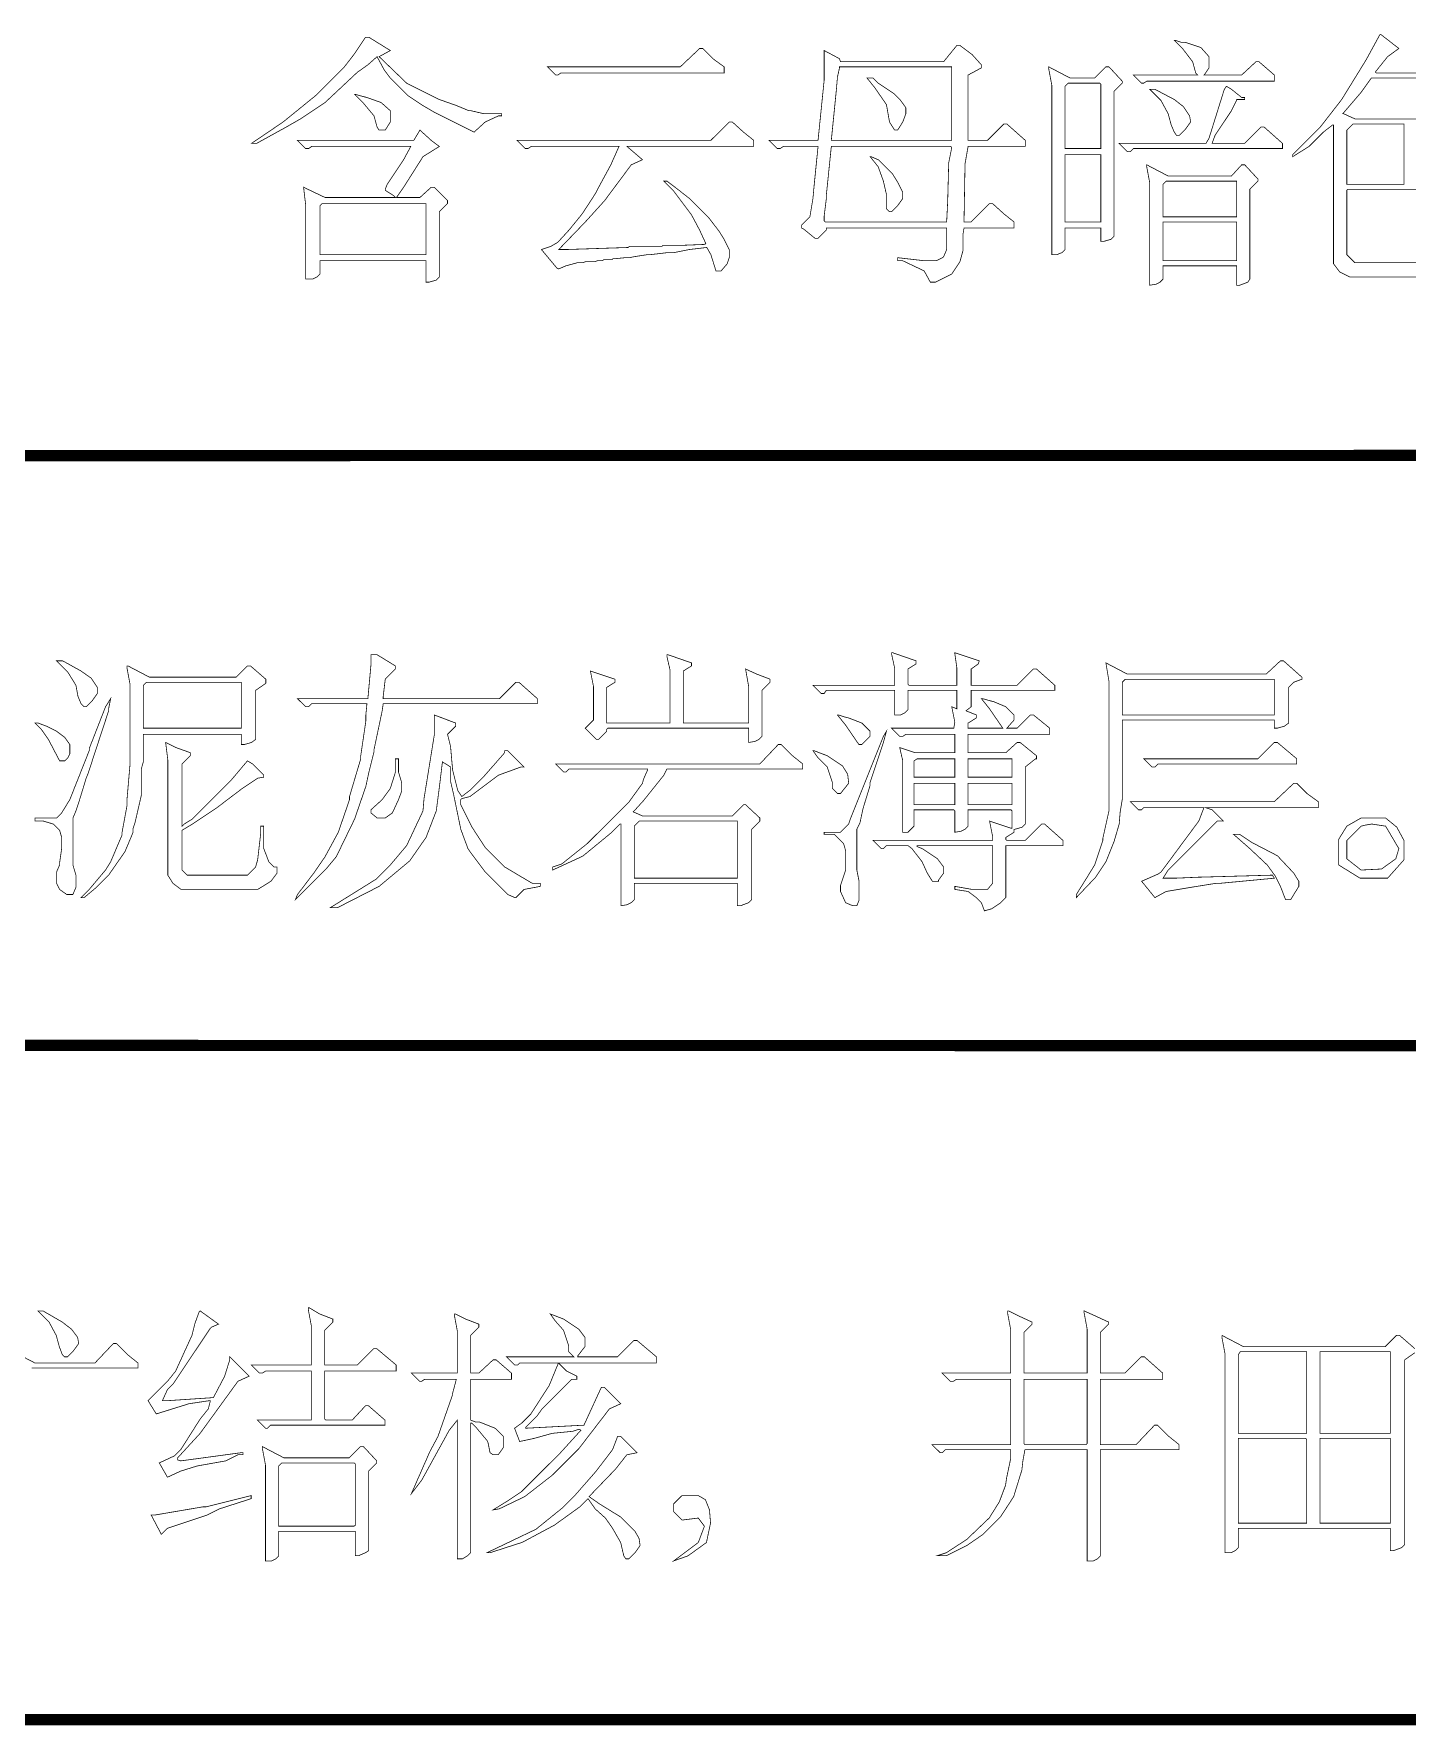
# Model space of a CAD drawing. Extents: x 94 to 452, y -72 to 1042.
# Drawn here: x 300.88 to 319.34, y 228.51 to 251.26 of the extents above; entities that cross this region are included whole.
import ezdxf

# ---------------------------------------------------------------- set-up
doc = ezdxf.new("R2010")
doc.units = 0
doc.header["$MEASUREMENT"] = 0
doc.layers.add('TREE_LAYER', color=7, linetype='Continuous')

msp = doc.modelspace()

# ---------------------------------------------------------------- linework, layer by layer
at = {"layer": 'TREE_LAYER'}
for points, const_width, elevation in [([(305.381969, 251.215376), (305.340793, 251.215376), (305.327067, 251.201651), (305.189813, 250.995768), (305.052558, 250.817337), (304.668244, 250.433023), (304.229028, 250.076161), (303.803538, 249.787925), (303.872165, 249.787925), (304.270205, 250.007533), (304.462362, 250.117337), (304.791773, 250.336945), (305.230989, 250.74871), (305.272165, 250.776161), (305.368244, 250.844788), (305.491773, 250.954592), (305.587852, 250.776161), (305.670205, 250.666357), (305.903538, 250.433023), (306.10942, 250.295768), (306.274126, 250.19969), (306.795695, 249.938906), (306.946675, 250.076161), (307.125107, 250.158513), (307.166283, 250.158513), (307.166283, 250.185964), (306.93295, 250.185964), (306.754518, 250.227141), (306.727067, 250.227141), (306.562362, 250.295768), (306.329028, 250.378121), (305.889813, 250.597729), (305.519224, 250.954592), (305.670205, 251.036945), (305.381969, 251.215376), (305.381969, 251.215376)], 0.01, 59), ([(316.225107, 251.1742), (316.211381, 251.1742), (316.321185, 251.064396), (316.45844, 250.885964), (316.499616, 250.734984), (316.527067, 250.707533), (316.527067, 250.707533), (315.662362, 250.707533), (315.772165, 250.597729), (315.799616, 250.597729), (315.840793, 250.62518), (317.556479, 250.62518), (317.556479, 250.707533), (317.350597, 250.885964), (317.30942, 250.885964), (317.117264, 250.707533), (316.623146, 250.707533), (316.60942, 250.707533), (316.623146, 250.721259), (316.678048, 250.803611), (316.678048, 250.954592), (316.568244, 251.078121), (316.362362, 251.146749), (316.30746, 251.146749), (316.225107, 251.1742), (316.225107, 251.1742)], 0.01, 59), ([(318.98393, 251.256553), (318.970205, 251.242827), (318.956479, 251.215376), (318.791773, 250.913415), (318.462362, 250.378121), (318.174126, 250.007533), (317.803538, 249.636945), (317.803538, 249.609494), (318.023146, 249.746749), (318.215303, 249.938906), (318.338832, 250.034984), (318.352558, 250.034984), (318.352558, 250.034984), (318.352558, 248.182043), (318.352558, 248.168317), (318.434911, 248.058513), (318.572165, 247.989886), (320.80942, 247.989886)], 0.01, 59), ([(319.821185, 250.734984), (318.929028, 250.734984), (318.915303, 250.74871), (319.080009, 250.954592), (319.230989, 251.064396), (318.98393, 251.256553), (318.98393, 251.256553)], 0.01, 59), ([(309.870205, 251.064396), (309.829028, 251.064396), (309.568244, 250.817337), (307.78393, 250.817337), (307.893734, 250.707533), (307.921185, 250.707533), (307.962362, 250.734984), (310.15844, 250.734984), (310.15844, 250.817337), (310.00746, 250.927141), (309.870205, 251.064396), (309.870205, 251.064396)], 0.01, 59), ([(313.329028, 251.105572), (313.287852, 251.105572), (313.10942, 250.885964), (311.723146, 250.885964), (311.70942, 250.927141), (311.503538, 251.036945), (311.503538, 250.638906), (311.421185, 249.829102), (311.421185, 249.829102), (310.762362, 249.829102), (310.872165, 249.719298), (310.913342, 249.719298), (310.954518, 249.746749), (311.40746, 249.746749), (311.421185, 249.746749), (311.366283, 249.197729), (311.352558, 249.046749), (311.311381, 248.79969), (311.201577, 248.689886), (311.201577, 248.64871), (311.229028, 248.634984), (311.380009, 248.511455), (311.421185, 248.511455), (311.530989, 248.621259), (311.530989, 248.634984), (311.530989, 248.64871), (313.150597, 248.64871), (313.150597, 248.621259), (313.150597, 248.484004), (313.150597, 248.360474), (313.10942, 248.264396), (313.095695, 248.25067), (313.013342, 248.209494), (312.848636, 248.209494), (312.491773, 248.25067), (312.491773, 248.209494), (312.560401, 248.209494), (312.848636, 248.072239), (312.930989, 247.921259), (312.999616, 247.921259), (313.219224, 248.031062), (313.329028, 248.195768), (313.370205, 248.346749), (313.370205, 248.566357), (313.38393, 248.64871), (314.056479, 248.64871), (314.056479, 248.731062), (313.919224, 248.840866), (313.768244, 248.978121), (313.727067, 248.978121), (313.480009, 248.731062), (313.38393, 248.731062), (313.38393, 248.731062), (313.397656, 249.513415), (313.438832, 249.746749), (313.438832, 249.746749), (314.20746, 249.746749), (314.20746, 249.829102), (313.960401, 250.04871), (313.919224, 250.04871), (313.699616, 249.829102), (313.438832, 249.829102), (313.438832, 249.829102), (313.438832, 250.707533), (313.617264, 250.803611), (313.617264, 250.844788), (313.493734, 250.982043), (313.329028, 251.105572), (313.329028, 251.105572)], 0.01, 59), ([(311.70942, 250.803611), (311.70942, 250.817337), (313.219224, 250.817337), (313.219224, 250.803611), (313.219224, 249.829102), (313.219224, 249.829102), (311.613342, 249.829102), (311.599616, 249.829102), (311.668244, 250.515376), (311.681969, 250.680082), (311.70942, 250.803611), (311.70942, 250.803611)], 0.01, 59), ([(314.523146, 250.817337), (314.523146, 250.817337), (314.523146, 250.789886), (314.564322, 250.570278), (314.564322, 248.291847), (314.63295, 248.291847), (314.701577, 248.319298), (314.742754, 248.360474), (314.742754, 248.64871), (314.742754, 248.64871), (315.20942, 248.64871), (315.223146, 248.64871), (315.223146, 248.470278), (315.264322, 248.470278), (315.360401, 248.497729), (315.401577, 248.538906), (315.401577, 250.487925), (315.511381, 250.597729), (315.511381, 250.62518), (315.33295, 250.817337), (315.291773, 250.817337), (315.140793, 250.666357), (314.811381, 250.666357), (314.523146, 250.817337), (314.523146, 250.817337)], 0.01, 59), ([(312.162362, 250.666357), (312.080009, 250.666357), (312.189813, 250.529102), (312.340793, 250.309494), (312.381969, 250.076161), (312.450597, 249.966357), (312.491773, 249.966357), (312.560401, 250.076161), (312.601577, 250.185964), (312.601577, 250.268317), (312.53295, 250.364396), (312.436871, 250.460474), (312.230989, 250.597729), (312.162362, 250.666357), (312.162362, 250.666357)], 0.01, 59), ([(314.770205, 250.584004), (314.78393, 250.597729), (315.20942, 250.597729), (315.223146, 250.584004), (315.223146, 249.719298), (315.20942, 249.719298), (314.742754, 249.719298), (314.742754, 249.719298), (314.742754, 250.556553), (314.770205, 250.584004), (314.770205, 250.584004)], 0.01, 59), ([(316.911381, 250.556553), (316.88393, 250.515376), (316.678048, 249.856553), (316.636871, 249.787925), (315.470205, 249.787925), (315.580009, 249.678121), (315.621185, 249.678121), (315.662362, 249.719298), (317.666283, 249.719298), (317.666283, 249.787925), (317.419224, 250.007533), (317.378048, 250.007533), (317.15844, 249.787925), (316.719224, 249.787925), (316.719224, 249.787925), (316.760401, 249.897729), (316.980009, 250.227141), (317.048636, 250.364396), (317.048636, 250.378121), (317.15844, 250.378121), (317.15844, 250.405572), (317.117264, 250.405572), (316.980009, 250.515376), (316.911381, 250.556553), (316.911381, 250.556553)], 0.01, 59), ([(315.950597, 250.515376), (315.881969, 250.515376), (316.03295, 250.364396), (316.129028, 250.185964), (316.170205, 250.034984), (316.211381, 249.938906), (316.238832, 249.897729), (316.280009, 249.897729), (316.362362, 249.980082), (316.430989, 250.076161), (316.417264, 250.158513), (316.334911, 250.282043), (316.211381, 250.378121), (315.950597, 250.515376), (315.950597, 250.515376)], 0.01, 59), ([(320.178048, 250.117337), (318.640793, 250.117337), (318.489813, 250.185964), (318.476087, 250.185964), (318.723146, 250.4742), (318.860401, 250.666357), (319.80746, 250.666357)], 0.01, 59), ([(305.203538, 250.446749), (305.189813, 250.446749), (305.313342, 250.323219), (305.450597, 250.158513), (305.491773, 250.007533), (305.519224, 249.966357), (305.601577, 249.966357), (305.670205, 250.076161), (305.670205, 250.227141), (305.546675, 250.336945), (305.354518, 250.405572), (305.299616, 250.419298), (305.203538, 250.446749), (305.203538, 250.446749)], 0.01, 59), ([(310.268244, 250.076161), (310.227067, 250.076161), (309.980009, 249.829102), (307.372165, 249.829102), (307.481969, 249.719298), (307.523146, 249.719298), (307.564322, 249.746749), (308.744715, 249.746749), (308.744715, 249.746749), (308.634911, 249.49969), (308.456479, 249.170278), (308.429028, 249.115376), (308.250597, 248.840866), (308.072165, 248.621259), (307.921185, 248.456553), (307.825107, 248.401651), (307.701577, 248.360474), (307.90746, 248.113415), (307.934911, 248.09969), (308.030989, 248.140866), (308.181969, 248.182043), (308.250597, 248.182043), (308.291773, 248.195768), (308.33295, 248.195768), (308.374126, 248.195768), (308.415303, 248.195768), (308.456479, 248.209494), (308.525107, 248.209494), (308.538832, 248.223219), (308.648636, 248.223219), (308.662362, 248.236945), (308.689813, 248.236945), (308.827067, 248.25067), (308.868244, 248.25067), (308.881969, 248.25067), (308.950597, 248.264396), (309.129028, 248.291847), (309.170205, 248.291847), (309.170205, 248.291847), (309.403538, 248.319298), (309.444715, 248.319298), (309.485891, 248.319298), (309.691773, 248.360474), (309.925107, 248.387925), (309.980009, 248.291847), (310.048636, 248.072239), (310.117264, 248.072239), (310.199616, 248.168317), (310.227067, 248.25067), (310.227067, 248.360474), (310.15844, 248.497729), (310.089813, 248.607533), (309.952558, 248.785964), (309.691773, 249.046749), (309.499616, 249.197729), (309.389813, 249.280082), (309.348636, 249.280082), (309.472165, 249.156553), (309.719224, 248.827141), (309.829028, 248.621259), (309.911381, 248.442827), (309.897656, 248.429102), (309.554518, 248.415376), (309.554518, 248.415376), (309.444715, 248.415376), (309.444715, 248.415376), (309.334911, 248.415376), (309.321185, 248.401651), (309.211381, 248.401651), (309.211381, 248.401651), (309.101577, 248.401651), (309.101577, 248.401651), (308.881969, 248.401651), (308.868244, 248.387925), (308.044715, 248.360474), (308.044715, 248.360474), (307.934911, 248.360474), (307.934911, 248.360474), (308.291773, 248.731062), (308.552558, 249.019298), (308.90942, 249.49969), (309.060401, 249.568317), (308.868244, 249.733023), (308.854518, 249.746749), (308.854518, 249.746749), (310.556479, 249.746749), (310.556479, 249.829102), (310.419224, 249.938906), (310.268244, 250.076161), (310.268244, 250.076161)], 0.01, 59), ([(318.599616, 250.034984), (318.613342, 250.04871), (319.299616, 250.04871), (319.299616, 250.034984), (319.299616, 249.238906), (319.299616, 249.238906), (318.544715, 249.238906), (318.530989, 249.238906), (318.530989, 249.966357), (318.599616, 250.034984), (318.599616, 250.034984)], 0.01, 59), ([(306.068244, 249.966357), (305.985891, 249.829102), (304.421185, 249.829102), (304.530989, 249.719298), (304.572165, 249.719298), (304.613342, 249.746749), (305.944715, 249.746749), (305.944715, 249.746749), (305.848636, 249.568317), (305.629028, 249.238906), (305.601577, 249.170278), (305.601577, 249.156553), (305.711381, 249.087925), (305.738832, 249.060474), (305.738832, 249.060474), (304.791773, 249.060474), (304.503538, 249.197729), (304.530989, 248.964396), (304.530989, 247.962435), (304.627067, 247.962435), (304.681969, 247.989886), (304.723146, 248.031062), (304.723146, 248.209494), (304.723146, 248.209494), (306.136871, 248.209494), (306.150597, 248.209494), (306.150597, 247.921259), (306.191773, 247.921259), (306.287852, 247.94871), (306.329028, 247.989886), (306.329028, 248.868317), (306.438832, 248.978121), (306.438832, 249.019298), (306.260401, 249.197729), (306.219224, 249.197729), (306.068244, 249.060474), (305.752558, 249.060474), (305.752558, 249.060474), (305.848636, 249.197729), (306.10942, 249.609494), (306.329028, 249.746749), (306.219224, 249.829102), (306.068244, 249.966357), (306.068244, 249.966357)], 0.01, 59), ([(311.599616, 249.746749), (311.599616, 249.746749), (313.205499, 249.746749), (313.219224, 249.733023), (313.178048, 249.527141), (313.164322, 249.005572), (313.150597, 248.731062), (313.150597, 248.731062), (311.517264, 248.731062), (311.503538, 248.744788), (311.503538, 248.813415), (311.530989, 249.033023), (311.530989, 249.0742), (311.599616, 249.746749), (311.599616, 249.746749)], 0.01, 59), ([(312.134911, 249.609494), (312.121185, 249.609494), (312.230989, 249.472239), (312.299616, 249.280082), (312.340793, 249.101651), (312.340793, 248.909494), (312.381969, 248.868317), (312.40942, 248.868317), (312.491773, 248.95067), (312.560401, 249.046749), (312.560401, 249.129102), (312.491773, 249.266357), (312.423146, 249.376161), (312.230989, 249.568317), (312.134911, 249.609494), (312.134911, 249.609494)], 0.01, 59), ([(314.742754, 249.636945), (314.742754, 249.636945), (315.20942, 249.636945), (315.223146, 249.636945), (315.223146, 248.731062), (315.20942, 248.731062), (314.742754, 248.731062), (314.742754, 248.731062), (314.742754, 249.636945), (314.742754, 249.636945)], 0.01, 59), ([(315.840793, 249.49969), (315.840793, 249.49969), (315.840793, 249.472239), (315.881969, 249.252631), (315.881969, 247.880082), (315.964322, 247.893808), (316.019224, 247.921259), (316.060401, 247.962435), (316.060401, 248.140866), (316.060401, 248.140866), (317.048636, 248.140866), (317.048636, 248.140866), (317.048636, 247.880082), (317.089813, 247.880082), (317.199616, 247.921259), (317.227067, 247.962435), (317.227067, 249.170278), (317.336871, 249.280082), (317.336871, 249.307533), (317.15844, 249.49969), (317.117264, 249.49969), (316.980009, 249.34871), (316.129028, 249.34871), (315.840793, 249.49969), (315.840793, 249.49969)], 0.01, 59), ([(316.087852, 249.266357), (316.101577, 249.280082), (317.048636, 249.280082), (317.048636, 249.266357), (317.048636, 248.79969), (317.048636, 248.79969), (316.060401, 248.79969), (316.060401, 248.79969), (316.060401, 249.238906), (316.087852, 249.266357), (316.087852, 249.266357)], 0.01, 59), ([(320.617264, 248.182043), (318.640793, 248.182043), (318.530989, 248.291847), (318.530989, 249.156553), (318.544715, 249.170278), (320.246675, 249.170278)], 0.01, 59), ([(304.750597, 248.978121), (304.750597, 248.978121), (306.136871, 248.978121), (306.150597, 248.978121), (306.150597, 248.291847), (306.136871, 248.291847), (304.723146, 248.291847), (304.723146, 248.291847), (304.723146, 248.95067), (304.750597, 248.978121), (304.750597, 248.978121)], 0.01, 59), ([(316.060401, 248.717337), (316.060401, 248.731062), (317.048636, 248.731062), (317.048636, 248.717337), (317.048636, 248.223219), (317.048636, 248.209494), (316.060401, 248.209494), (316.060401, 248.223219), (316.060401, 248.717337), (316.060401, 248.717337)], 0.01, 59), ([(221.22612, 245.573528), (399.22612, 245.605679)], 0.15, 178.000003), ([(301.264329, 242.827991), (301.181976, 242.827991), (301.332956, 242.677011), (301.44276, 242.498579), (301.470211, 242.347599), (301.511388, 242.251521), (301.552564, 242.210344), (301.580015, 242.210344), (301.662368, 242.292697), (301.730995, 242.388775), (301.730995, 242.471128), (301.648643, 242.594658), (301.511388, 242.690736), (301.264329, 242.827991), (301.264329, 242.827991)], 0.01, 63), ([(302.14276, 242.759364), (302.129035, 242.759364), (302.129035, 242.731913), (302.170211, 242.512305), (302.170211, 241.441717), (302.129035, 240.961324), (302.129035, 240.878972), (302.060407, 240.508383), (302.060407, 240.480932), (301.909427, 240.12407), (301.840799, 240.014266), (301.621192, 239.753481), (301.511388, 239.643677), (301.552564, 239.643677), (301.71727, 239.780932), (301.881976, 239.945638), (302.101584, 240.261324), (302.211388, 240.522109), (302.211388, 240.577011), (302.238839, 240.659364), (302.280015, 240.837795), (302.321192, 241.016226), (302.321192, 241.373089), (302.348643, 241.469168), (302.348643, 241.839756), (302.362368, 241.839756), (303.66629, 241.839756), (303.66629, 241.839756), (303.66629, 241.702501), (303.707466, 241.702501), (303.803544, 241.729952), (303.858446, 241.771128), (303.858446, 242.429952), (303.995701, 242.52603), (303.995701, 242.539756), (303.995701, 242.580932), (303.789819, 242.759364), (303.748643, 242.759364), (303.597662, 242.608383), (302.430995, 242.608383), (302.14276, 242.759364), (302.14276, 242.759364)], 0.01, 63), ([(305.49178, 242.910344), (305.409427, 242.910344), (305.409427, 242.773089), (305.36825, 242.320148), (304.421192, 242.320148), (304.530995, 242.210344), (304.572172, 242.210344), (304.613348, 242.251521), (305.354525, 242.251521), (305.354525, 242.237795), (305.340799, 242.10054), (305.340799, 242.018187), (305.272172, 241.551521), (305.272172, 241.510344), (305.121192, 241.002501), (305.121192, 240.961324), (304.970211, 240.522109), (304.79178, 240.192697), (304.640799, 239.973089), (304.421192, 239.684854), (304.393741, 239.616226), (304.805505, 240.027991), (304.94276, 240.192697), (305.189819, 240.70054), (305.340799, 241.139756), (305.381976, 241.331913), (305.450603, 241.606422), (305.450603, 241.633873), (305.560407, 242.155442), (305.574133, 242.251521), (307.646682, 242.251521), (307.646682, 242.320148), (307.399623, 242.539756), (307.358446, 242.539756), (307.138839, 242.320148), (305.574133, 242.320148), (305.574133, 242.347599), (305.601584, 242.580932), (305.738839, 242.718187), (305.738839, 242.759364), (305.49178, 242.910344), (305.49178, 242.910344)], 0.01, 63), ([(309.403544, 242.910344), (309.389819, 242.910344), (309.389819, 242.882893), (309.430995, 242.704462), (309.430995, 241.990736), (309.41727, 241.990736), (308.593741, 241.990736), (308.580015, 241.990736), (308.580015, 242.471128), (308.689819, 242.539756), (308.689819, 242.539756), (308.689819, 242.580932), (308.360407, 242.690736), (308.401584, 242.484854), (308.401584, 242.031913), (308.29178, 241.922109), (308.44276, 241.771128), (308.470211, 241.771128), (308.580015, 241.880932), (308.580015, 241.908383), (308.593741, 241.922109), (310.487858, 241.922109), (310.487858, 241.908383), (310.487858, 241.729952), (310.570211, 241.743677), (310.625113, 241.771128), (310.66629, 241.812305), (310.66629, 242.429952), (310.776093, 242.539756), (310.776093, 242.580932), (310.597662, 242.64956), (310.446682, 242.718187), (310.487858, 242.484854), (310.487858, 241.990736), (310.487858, 241.990736), (309.609427, 241.990736), (309.609427, 241.990736), (309.609427, 242.690736), (309.719231, 242.759364), (309.719231, 242.759364), (309.719231, 242.80054), (309.403544, 242.910344), (309.403544, 242.910344)], 0.01, 63), ([(312.423152, 242.937795), (312.409427, 242.937795), (312.409427, 242.92407), (312.450603, 242.731913), (312.450603, 242.512305), (312.450603, 242.498579), (311.352564, 242.498579), (311.462368, 242.388775), (311.503544, 242.388775), (311.530995, 242.429952), (312.450603, 242.429952), (312.450603, 242.429952), (312.450603, 242.10054), (312.532956, 242.10054), (312.587858, 242.127991), (312.629035, 242.169168), (312.629035, 242.429952), (312.64276, 242.429952), (313.287858, 242.429952), (313.287858, 242.429952), (313.287858, 242.196619), (313.287858, 242.182893), (313.219231, 242.210344), (313.260407, 242.004462), (313.246682, 241.922109), (312.409427, 241.922109), (312.519231, 241.812305), (312.560407, 241.812305), (312.601584, 241.839756), (313.246682, 241.839756), (313.260407, 241.839756), (313.260407, 241.592697), (313.246682, 241.592697), (312.725113, 241.592697), (312.64276, 241.620148), (312.519231, 241.661324), (312.560407, 241.482893), (312.560407, 240.522109), (312.629035, 240.522109), (312.711388, 240.604462), (312.711388, 240.810344), (312.711388, 240.82407), (313.246682, 240.82407), (313.260407, 240.810344), (313.260407, 240.522109), (313.34276, 240.535834), (313.397662, 240.563285), (313.438839, 240.604462), (313.438839, 240.810344), (313.438839, 240.82407), (314.015309, 240.82407), (314.029035, 240.810344), (314.029035, 240.577011), (314.015309, 240.577011), (313.727074, 240.673089), (313.76825, 240.467207), (313.76825, 240.412305), (312.162368, 240.412305), (312.272172, 240.302501), (312.299623, 240.302501), (312.340799, 240.343677), (312.629035, 240.343677), (312.683937, 240.302501), (312.821192, 240.12407), (312.889819, 239.973089), (312.958446, 239.863285), (313.040799, 239.863285), (313.040799, 239.877011), (313.109427, 239.973089), (313.109427, 240.055442), (313.027074, 240.165246), (312.821192, 240.302501), (312.752564, 240.329952), (312.752564, 240.343677), (312.752564, 240.343677), (313.76825, 240.343677), (313.76825, 240.343677), (313.76825, 239.835834), (313.699623, 239.753481), (313.493741, 239.753481), (313.260407, 239.794658), (313.260407, 239.753481), (313.438839, 239.72603), (313.548643, 239.643677), (313.61727, 239.57505), (313.658446, 239.465246), (313.754525, 239.492697), (313.878054, 239.57505), (313.946682, 239.643677), (313.946682, 240.343677), (313.960407, 240.343677), (314.715309, 240.343677), (314.715309, 240.412305), (314.46825, 240.631913), (314.427074, 240.631913), (314.207466, 240.412305), (313.960407, 240.412305), (313.946682, 240.42603), (313.946682, 240.453481), (314.056486, 240.522109), (314.056486, 240.563285), (314.070211, 240.563285), (314.16629, 240.590736), (314.207466, 240.631913), (314.207466, 241.40054), (314.344721, 241.510344), (314.358446, 241.510344), (314.358446, 241.551521), (314.138839, 241.729952), (314.097662, 241.729952), (313.946682, 241.592697), (313.438839, 241.592697), (313.438839, 241.592697), (313.438839, 241.839756), (313.438839, 241.839756), (314.536878, 241.839756), (314.536878, 241.922109), (314.31727, 242.10054), (314.276093, 242.10054), (314.097662, 241.922109), (313.960407, 241.922109), (313.960407, 241.922109), (314.056486, 242.031913), (314.056486, 242.10054), (313.946682, 242.210344), (313.781976, 242.278972), (313.727074, 242.292697), (313.630995, 242.320148), (313.61727, 242.320148), (313.727074, 242.182893), (313.905505, 241.922109), (313.905505, 241.922109), (313.438839, 241.922109), (313.438839, 241.990736), (313.548643, 242.059364), (313.548643, 242.10054), (313.411388, 242.155442), (313.480015, 242.210344), (313.480015, 242.429952), (313.480015, 242.429952), (314.605505, 242.429952), (314.605505, 242.498579), (314.358446, 242.718187), (314.31727, 242.718187), (314.097662, 242.498579), (313.480015, 242.498579), (313.480015, 242.512305), (313.480015, 242.718187), (313.576093, 242.786815), (313.589819, 242.827991), (313.260407, 242.937795), (313.260407, 242.937795), (313.260407, 242.92407), (313.287858, 242.731913), (313.287858, 242.512305), (313.287858, 242.498579), (312.64276, 242.498579), (312.629035, 242.512305), (312.629035, 242.718187), (312.738839, 242.786815), (312.738839, 242.827991), (312.423152, 242.937795), (312.423152, 242.937795)], 0.01, 63), ([(317.680015, 242.827991), (317.638839, 242.827991), (317.446682, 242.64956), (315.580015, 242.64956), (315.29178, 242.80054), (315.332956, 242.553481), (315.332956, 240.810344), (315.250603, 240.439756), (315.250603, 240.412305), (315.140799, 240.082893), (315.030995, 239.904462), (314.893741, 239.684854), (314.893741, 239.643677), (315.154525, 239.918187), (315.29178, 240.12407), (315.401584, 240.398579), (315.470211, 240.631913), (315.483937, 240.796619), (315.511388, 240.961324), (315.511388, 242.018187), (315.511388, 242.031913), (317.556486, 242.031913), (317.556486, 242.018187), (317.556486, 241.922109), (317.597662, 241.922109), (317.693741, 241.94956), (317.748643, 241.990736), (317.748643, 242.471128), (317.81727, 242.539756), (317.927074, 242.580932), (317.927074, 242.608383), (317.680015, 242.827991), (317.680015, 242.827991)], 0.01, 63), ([(302.389819, 242.539756), (302.389819, 242.539756), (303.66629, 242.539756), (303.66629, 242.539756), (303.66629, 241.922109), (303.66629, 241.922109), (302.362368, 241.922109), (302.348643, 241.922109), (302.348643, 242.498579), (302.389819, 242.539756), (302.389819, 242.539756)], 0.01, 63), ([(315.538839, 242.567207), (315.552564, 242.580932), (317.556486, 242.580932), (317.556486, 242.567207), (317.556486, 242.10054), (317.556486, 242.10054), (315.511388, 242.10054), (315.511388, 242.10054), (315.511388, 242.539756), (315.538839, 242.567207), (315.538839, 242.567207)], 0.01, 63), ([(301.909427, 242.320148), (301.840799, 242.210344), (301.621192, 241.647599), (301.621192, 241.620148), (301.360407, 240.961324), (301.250603, 240.782893), (301.181976, 240.714266), (300.893741, 240.714266), (300.893741, 240.673089), (301.003544, 240.673089), (301.140799, 240.631913), (301.223152, 240.54956), (301.250603, 240.453481), (301.250603, 240.302501), (301.223152, 240.110344), (301.223152, 240.082893), (301.181976, 239.986815), (301.181976, 239.835834), (301.223152, 239.753481), (301.319231, 239.684854), (301.401584, 239.684854), (301.44276, 239.780932), (301.44276, 239.945638), (301.401584, 240.082893), (301.401584, 240.714266), (301.44276, 240.810344), (301.483937, 240.933873), (301.580015, 241.24956), (301.607466, 241.318187), (301.881976, 242.155442), (301.881976, 242.182893), (301.909427, 242.320148), (301.909427, 242.320148)], 0.01, 63), ([(306.260407, 242.10054), (306.260407, 242.10054), (306.260407, 241.82603), (306.123152, 240.97505), (306.109427, 240.810344), (305.889819, 240.343677), (305.670211, 240.082893), (305.478054, 239.890736), (304.860407, 239.506422), (304.956486, 239.506422), (305.519231, 239.794658), (305.930995, 240.137795), (306.150603, 240.453481), (306.287858, 240.810344), (306.329035, 241.12603), (306.370211, 241.469168), (306.480015, 241.40054), (306.480015, 241.208383), (306.521192, 241.029952), (306.61727, 240.563285), (306.713348, 240.302501), (306.740799, 240.261324), (306.946682, 239.986815), (307.248643, 239.684854), (307.344721, 239.643677), (307.358446, 239.643677), (307.46825, 239.753481), (307.687858, 239.794658), (307.687858, 239.835834), (307.578054, 239.835834), (307.207466, 240.055442), (306.946682, 240.316226), (306.76825, 240.590736), (306.61727, 240.892697), (306.61727, 240.961324), (306.630995, 240.97505), (306.740799, 241.002501), (307.125113, 241.290736), (307.427074, 241.40054), (307.46825, 241.40054), (307.248643, 241.620148), (307.207466, 241.620148), (307.207466, 241.592697), (306.919231, 241.263285), (306.754525, 241.098579), (306.630995, 241.002501), (306.576093, 241.084854), (306.507466, 241.359364), (306.480015, 241.67505), (306.438839, 241.839756), (306.438839, 241.839756), (306.548643, 241.94956), (306.548643, 241.990736), (306.260407, 242.10054), (306.260407, 242.10054)], 0.01, 63), ([(311.695701, 242.10054), (311.681976, 242.10054), (311.79178, 241.963285), (311.970211, 241.702501), (312.011388, 241.702501), (312.121192, 241.812305), (312.121192, 241.880932), (312.011388, 241.990736), (311.832956, 242.059364), (311.778054, 242.073089), (311.695701, 242.10054), (311.695701, 242.10054)], 0.01, 63), ([(300.934917, 241.990736), (300.893741, 241.990736), (300.976093, 241.908383), (301.072172, 241.771128), (301.223152, 241.482893), (301.29178, 241.482893), (301.332956, 241.52407), (301.360407, 241.578972), (301.360407, 241.702501), (301.29178, 241.798579), (301.181976, 241.880932), (301.044721, 241.94956), (300.934917, 241.990736), (300.934917, 241.990736)], 0.01, 63), ([(312.340799, 241.880932), (312.299623, 241.812305), (311.860407, 240.714266), (311.832956, 240.631913), (311.723152, 240.522109), (311.503544, 240.522109), (311.503544, 240.494658), (311.640799, 240.494658), (311.764329, 240.371128), (311.79178, 240.27505), (311.79178, 240.014266), (311.723152, 239.808383), (311.723152, 239.72603), (311.79178, 239.57505), (311.887858, 239.533873), (311.94276, 239.533873), (311.970211, 239.602501), (311.970211, 239.877011), (311.94276, 240.014266), (311.94276, 240.563285), (311.983937, 240.645638), (312.025113, 240.837795), (312.121192, 241.153481), (312.121192, 241.194658), (312.299623, 241.729952), (312.340799, 241.880932), (312.340799, 241.880932)], 0.01, 63), ([(302.650603, 241.729952), (302.650603, 241.729952), (302.650603, 241.716226), (302.678054, 241.496619), (302.678054, 239.945638), (302.746682, 239.835834), (302.856486, 239.753481), (303.885897, 239.753481), (303.954525, 239.794658), (304.064329, 239.863285), (304.146682, 239.973089), (304.146682, 240.055442), (304.105505, 240.055442), (304.036878, 240.12407), (303.96825, 240.302501), (303.96825, 240.604462), (303.927074, 240.604462), (303.927074, 240.508383), (303.885897, 240.151521), (303.858446, 240.055442), (303.748643, 239.945638), (302.938839, 239.945638), (302.870211, 240.014266), (302.870211, 240.54956), (303.007466, 240.631913), (303.336878, 240.851521), (303.680015, 241.112305), (303.885897, 241.24956), (303.96825, 241.263285), (303.96825, 241.290736), (303.81727, 241.441717), (303.748643, 241.482893), (303.529035, 241.222109), (303.007466, 240.70054), (302.897662, 240.631913), (302.870211, 240.604462), (302.870211, 240.618187), (302.870211, 241.441717), (302.980015, 241.551521), (302.980015, 241.592697), (302.787858, 241.661324), (302.650603, 241.729952), (302.650603, 241.729952)], 0.01, 63), ([(310.927074, 241.702501), (310.885897, 241.702501), (310.638839, 241.441717), (307.893741, 241.441717), (308.003544, 241.331913), (308.030995, 241.331913), (308.072172, 241.373089), (309.129035, 241.373089), (309.129035, 241.359364), (309.074133, 241.235834), (309.060407, 241.180932), (308.881976, 240.933873), (308.319231, 240.371128), (307.976093, 240.096619), (307.852564, 240.055442), (307.852564, 240.014266), (308.209427, 240.178972), (308.264329, 240.206422), (308.648643, 240.522109), (308.758446, 240.631913), (308.772172, 240.631913), (308.772172, 239.533873), (308.854525, 239.547599), (308.909427, 239.57505), (308.950603, 239.616226), (308.950603, 239.822109), (308.950603, 239.835834), (310.336878, 239.835834), (310.336878, 239.822109), (310.336878, 239.533873), (310.378054, 239.533873), (310.487858, 239.57505), (310.529035, 239.616226), (310.529035, 240.563285), (310.638839, 240.673089), (310.638839, 240.714266), (310.446682, 240.892697), (310.419231, 240.892697), (310.26825, 240.741717), (309.060407, 240.741717), (308.936878, 240.796619), (309.074133, 240.947599), (309.348643, 241.290736), (309.389819, 241.373089), (311.215309, 241.373089), (311.215309, 241.441717), (311.078054, 241.551521), (310.927074, 241.702501), (310.927074, 241.702501)], 0.01, 63), ([(311.36629, 241.620148), (311.352564, 241.620148), (311.421192, 241.52407), (311.544721, 241.40054), (311.613348, 241.194658), (311.613348, 241.112305), (311.681976, 241.043677), (311.723152, 241.043677), (311.832956, 241.180932), (311.819231, 241.304462), (311.750603, 241.414266), (311.544721, 241.551521), (311.36629, 241.620148), (311.36629, 241.620148)], 0.01, 63), ([(317.597662, 241.729952), (317.556486, 241.729952), (317.336878, 241.510344), (315.799623, 241.510344), (315.909427, 241.40054), (315.950603, 241.40054), (315.99178, 241.441717), (317.858446, 241.441717), (317.858446, 241.510344), (317.597662, 241.729952), (317.597662, 241.729952)], 0.01, 63), ([(305.780015, 241.510344), (305.738839, 241.510344), (305.738839, 241.331913), (305.670211, 241.112305), (305.560407, 240.961324), (305.409427, 240.82407), (305.409427, 240.782893), (305.49178, 240.714266), (305.601584, 240.714266), (305.697662, 240.782893), (305.780015, 240.961324), (305.821192, 241.071128), (305.821192, 241.194658), (305.780015, 241.331913), (305.780015, 241.510344), (305.780015, 241.510344)], 0.01, 63), ([(312.752564, 241.510344), (312.76629, 241.510344), (313.246682, 241.510344), (313.260407, 241.510344), (313.260407, 241.263285), (313.246682, 241.263285), (312.711388, 241.263285), (312.711388, 241.263285), (312.711388, 241.482893), (312.752564, 241.510344), (312.752564, 241.510344)], 0.01, 63), ([(313.438839, 241.510344), (313.438839, 241.510344), (314.015309, 241.510344), (314.029035, 241.510344), (314.029035, 241.263285), (314.015309, 241.263285), (313.438839, 241.263285), (313.438839, 241.263285), (313.438839, 241.510344), (313.438839, 241.510344)], 0.01, 63), ([(312.711388, 241.180932), (312.711388, 241.180932), (313.246682, 241.180932), (313.260407, 241.180932), (313.260407, 240.892697), (313.246682, 240.892697), (312.711388, 240.892697), (312.711388, 240.892697), (312.711388, 241.180932), (312.711388, 241.180932)], 0.01, 63), ([(313.438839, 241.180932), (313.438839, 241.180932), (314.015309, 241.180932), (314.029035, 241.180932), (314.029035, 240.892697), (314.015309, 240.892697), (313.438839, 240.892697), (313.438839, 240.892697), (313.438839, 241.180932), (313.438839, 241.180932)], 0.01, 63), ([(317.858446, 241.180932), (317.81727, 241.180932), (317.556486, 240.933873), (315.621192, 240.933873), (315.730995, 240.82407), (315.772172, 240.82407), (315.799623, 240.851521), (316.609427, 240.851521), (316.609427, 240.851521), (316.540799, 240.673089), (316.032956, 239.986815), (315.99178, 239.959364), (315.772172, 239.863285), (315.950603, 239.643677), (316.101584, 239.72603), (316.430995, 239.780932), (316.774133, 239.835834), (316.829035, 239.835834), (317.556486, 239.904462), (317.529035, 239.945638), (316.554525, 239.918187), (316.540799, 239.918187), (316.225113, 239.904462), (316.225113, 239.904462), (316.074133, 239.904462), (316.060407, 239.904462), (316.129035, 240.014266), (316.787858, 240.673089), (316.870211, 240.673089), (316.719231, 240.82407), (316.636878, 240.851521), (316.636878, 240.851521), (316.636878, 240.851521), (318.146682, 240.851521), (318.146682, 240.933873), (317.995701, 241.043677), (317.858446, 241.180932), (317.858446, 241.180932)], 0.01, 63), ([(319.052564, 240.714266), (318.723152, 240.714266), (318.530995, 240.604462), (318.421192, 240.42603), (318.421192, 240.082893), (318.709427, 239.904462), (319.080015, 239.904462), (319.299623, 240.151521), (319.299623, 240.412305), (319.203544, 240.590736), (319.052564, 240.714266), (319.052564, 240.714266)], 0.01, 63), ([(309.019231, 240.673089), (309.019231, 240.673089), (310.336878, 240.673089), (310.336878, 240.673089), (310.336878, 239.904462), (310.336878, 239.904462), (308.950603, 239.904462), (308.950603, 239.904462), (308.950603, 240.604462), (309.019231, 240.673089), (309.019231, 240.673089)], 0.01, 63), ([(317.089819, 240.494658), (317.007466, 240.494658), (317.227074, 240.302501), (317.460407, 240.082893), (317.570211, 239.931913), (317.638839, 239.794658), (317.707466, 239.616226), (317.776093, 239.616226), (317.885897, 239.794658), (317.885897, 239.863285), (317.81727, 239.973089), (317.597662, 240.206422), (317.254525, 240.384854), (317.089819, 240.494658), (317.089819, 240.494658)], 0.01, 63), ([(318.860407, 240.631913), (318.874133, 240.631913), (319.052564, 240.604462), (319.230995, 240.302501), (319.189819, 240.165246), (318.997662, 240.027991), (318.723152, 240.014266), (318.530995, 240.165246), (318.530995, 240.412305), (318.723152, 240.604462), (318.778054, 240.618187), (318.860407, 240.631913), (318.860407, 240.631913)], 0.01, 63), ([(221.22612, 237.675038), (399.22612, 237.632367)], 0.15, 178.000005), ([(300.998967, 234.084751), (300.93034, 234.084751), (301.08132, 233.93377), (301.177399, 233.755339), (301.218575, 233.604359), (301.259751, 233.494555), (301.287202, 233.467104), (301.328379, 233.467104), (301.410732, 233.549457), (301.479359, 233.645535), (301.465634, 233.727888), (301.383281, 233.837692), (301.259751, 233.93377), (300.998967, 234.084751), (300.998967, 234.084751)], 0.01, 64), ([(303.112693, 234.084751), (303.098967, 234.071025), (303.044065, 233.920045), (303.002889, 233.755339), (302.783281, 233.274947), (302.673477, 233.137692), (302.412693, 232.876908), (302.522497, 232.698476), (302.961712, 232.835731), (303.236222, 232.876908), (303.249948, 232.876908), (303.222497, 232.767104), (303.112693, 232.629849), (302.851908, 232.218084), (302.769555, 232.135731), (302.563673, 232.039653), (302.673477, 231.847496), (302.851908, 231.929849), (303.071516, 231.998476), (303.45583, 232.067104), (303.620536, 232.149457), (303.689163, 232.149457), (303.689163, 232.176908), (303.661712, 232.176908), (302.851908, 232.067104), (302.810732, 232.080829), (302.810732, 232.10828), (303.112693, 232.437692), (303.620536, 233.137692), (303.771516, 233.206319), (303.510732, 233.467104), (303.510732, 233.425927), (303.442104, 233.206319), (303.291124, 232.918084), (302.673477, 232.876908), (302.60485, 232.876908), (302.673477, 233.027888), (302.75583, 233.110241), (303.249948, 233.851417), (303.263673, 233.865143), (303.359751, 233.906319), (303.112693, 234.084751), (303.112693, 234.084751)], 0.01, 64), ([(304.58132, 234.125927), (304.567595, 234.125927), (304.567595, 234.098476), (304.608771, 233.878868), (304.608771, 233.3573), (304.608771, 233.3573), (303.798967, 233.3573), (303.908771, 233.247496), (303.949948, 233.247496), (303.991124, 233.274947), (304.608771, 233.274947), (304.608771, 233.274947), (304.608771, 232.629849), (304.608771, 232.616123), (303.88132, 232.616123), (303.991124, 232.506319), (304.018575, 232.506319), (304.059751, 232.547496), (305.597006, 232.547496), (305.597006, 232.616123), (305.377399, 232.80828), (305.336222, 232.80828), (305.157791, 232.616123), (304.800928, 232.616123), (304.787202, 232.629849), (304.787202, 233.274947), (304.800928, 233.274947), (305.747987, 233.274947), (305.747987, 233.3573), (305.487202, 233.576908), (305.446026, 233.576908), (305.226418, 233.3573), (304.800928, 233.3573), (304.787202, 233.3573), (304.787202, 233.823967), (304.897006, 233.93377), (304.897006, 233.974947), (304.718575, 234.043574), (304.58132, 234.125927), (304.58132, 234.125927)], 0.01, 64), ([(313.983281, 234.084751), (313.969555, 234.084751), (313.969555, 234.0573), (314.010732, 233.837692), (314.010732, 233.247496), (314.010732, 233.247496), (313.091124, 233.247496), (313.200928, 233.137692), (313.242104, 233.137692), (313.283281, 233.165143), (314.010732, 233.165143), (314.010732, 233.165143), (314.010732, 232.300437), (314.010732, 232.286712), (312.953869, 232.286712), (313.063673, 232.176908), (313.091124, 232.176908), (313.1323, 232.218084), (314.010732, 232.218084), (314.010732, 232.218084), (314.010732, 232.094555), (313.95583, 231.83377), (313.942104, 231.737692), (313.859751, 231.518084), (313.722497, 231.298476), (313.420536, 231.010241), (313.146026, 230.83181), (313.022497, 230.790633), (313.146026, 230.790633), (313.420536, 230.927888), (313.640144, 231.078868), (313.873477, 231.312202), (314.051908, 231.586712), (314.161712, 231.943574), (314.175438, 232.067104), (314.202889, 232.218084), (315.026418, 232.218084), (315.040144, 232.218084), (315.040144, 230.722006), (315.122497, 230.722006), (315.177399, 230.749457), (315.218575, 230.790633), (315.218575, 232.218084), (315.218575, 232.218084), (316.275438, 232.218084), (316.275438, 232.286712), (316.138183, 232.396516), (315.987202, 232.547496), (315.946026, 232.547496), (315.698967, 232.286712), (315.218575, 232.286712), (315.218575, 232.300437), (315.218575, 233.165143), (315.218575, 233.165143), (316.05583, 233.165143), (316.05583, 233.247496), (315.808771, 233.467104), (315.767595, 233.467104), (315.547987, 233.247496), (315.218575, 233.247496), (315.218575, 233.247496), (315.218575, 233.796516), (315.328379, 233.906319), (315.328379, 233.93377), (315.149948, 234.016123), (314.998967, 234.084751), (314.998967, 234.084751), (314.998967, 234.0573), (315.040144, 233.837692), (315.040144, 233.247496), (315.026418, 233.247496), (314.202889, 233.247496), (314.189163, 233.247496), (314.189163, 233.796516), (314.298967, 233.906319), (314.298967, 233.93377), (314.120536, 234.016123), (313.983281, 234.084751), (313.983281, 234.084751)], 0.01, 64), ([(306.544065, 234.043574), (306.53034, 234.043574), (306.53034, 234.029849), (306.571516, 233.810241), (306.571516, 233.247496), (306.571516, 233.247496), (305.953869, 233.247496), (306.063673, 233.137692), (306.091124, 233.137692), (306.1323, 233.165143), (306.557791, 233.165143), (306.557791, 233.165143), (306.502889, 232.959261), (306.502889, 232.945535), (306.310732, 232.396516), (306.200928, 232.190633), (305.953869, 231.627888), (306.091124, 231.806319), (306.461712, 232.478868), (306.571516, 232.616123), (306.571516, 232.602398), (306.571516, 230.749457), (306.640144, 230.749457), (306.708771, 230.790633), (306.749948, 230.83181), (306.749948, 232.574947), (306.763673, 232.574947), (306.8323, 232.506319), (306.969555, 232.341614), (306.983281, 232.314163), (307.010732, 232.176908), (307.051908, 232.149457), (307.120536, 232.149457), (307.189163, 232.245535), (307.189163, 232.396516), (307.079359, 232.506319), (306.873477, 232.588672), (306.818575, 232.588672), (306.749948, 232.616123), (306.749948, 233.165143), (306.763673, 233.165143), (307.298967, 233.165143), (307.298967, 233.247496), (307.093085, 233.425927), (307.051908, 233.425927), (306.859751, 233.247496), (306.763673, 233.247496), (306.749948, 233.247496), (306.749948, 233.755339), (306.859751, 233.865143), (306.859751, 233.906319), (306.68132, 233.974947), (306.544065, 234.043574), (306.544065, 234.043574)], 0.01, 64), ([(307.820536, 234.043574), (307.820536, 234.043574), (307.889163, 233.947496), (307.998967, 233.823967), (308.067595, 233.618084), (308.067595, 233.535731), (308.136222, 233.467104), (308.136222, 233.467104), (307.23034, 233.467104), (307.340144, 233.3573), (307.38132, 233.3573), (307.408771, 233.384751), (307.916614, 233.384751), (307.93034, 233.384751), (307.80681, 233.08279), (307.559751, 232.698476), (307.436222, 232.574947), (307.340144, 232.506319), (307.408771, 232.327888), (307.600928, 232.369065), (307.847987, 232.437692), (308.122497, 232.465143), (308.20485, 232.492594), (308.2323, 232.478868), (307.957791, 232.176908), (307.436222, 231.655339), (307.23034, 231.518084), (307.051908, 231.40828), (307.134261, 231.422006), (307.477399, 231.586712), (307.847987, 231.874947), (308.20485, 232.23181), (308.616614, 232.767104), (308.767595, 232.835731), (308.547987, 233.055339), (308.50681, 233.055339), (308.273477, 232.547496), (307.491124, 232.506319), (307.491124, 232.520045), (307.642104, 232.671025), (307.710732, 232.767104), (308.108771, 233.165143), (308.177399, 233.165143), (308.177399, 233.206319), (308.040144, 233.274947), (307.93034, 233.384751), (307.93034, 233.384751), (309.247987, 233.384751), (309.247987, 233.467104), (308.987202, 233.686712), (308.946026, 233.686712), (308.726418, 233.467104), (308.191124, 233.467104), (308.191124, 233.467104), (308.191124, 233.480829), (308.287202, 233.604359), (308.287202, 233.727888), (308.20485, 233.837692), (307.998967, 233.974947), (307.820536, 234.043574), (307.820536, 234.043574)], 0.01, 64), ([(301.987202, 233.645535), (301.946026, 233.645535), (301.698967, 233.384751), (300.889163, 233.384751), (300.600928, 233.535731)], 0.01, 64), ([(300.847987, 233.316123), (302.275438, 233.316123), (302.275438, 233.384751), (302.138183, 233.494555), (301.987202, 233.645535), (301.987202, 233.645535)], 0.01, 64), ([(316.851908, 233.755339), (316.851908, 233.755339), (316.851908, 233.727888), (316.893085, 233.50828), (316.893085, 230.83181), (316.975438, 230.83181), (317.03034, 230.859261), (317.071516, 230.900437), (317.071516, 231.147496), (317.071516, 231.161221), (319.116614, 231.161221), (319.116614, 231.147496), (319.116614, 230.859261), (319.157791, 230.859261), (319.267595, 230.900437), (319.308771, 230.941614), (319.308771, 233.425927), (319.446026, 233.522006)], 0.01, 64), ([(319.446026, 233.576908), (319.240144, 233.755339), (319.198967, 233.755339), (319.047987, 233.604359), (317.140144, 233.604359), (316.851908, 233.755339), (316.851908, 233.755339)], 0.01, 64), ([(317.098967, 233.535731), (317.112693, 233.535731), (317.977399, 233.535731), (317.991124, 233.535731), (317.991124, 232.437692), (317.977399, 232.437692), (317.071516, 232.437692), (317.071516, 232.437692), (317.071516, 233.494555), (317.098967, 233.535731), (317.098967, 233.535731)], 0.01, 64), ([(318.169555, 233.535731), (318.169555, 233.535731), (319.116614, 233.535731), (319.116614, 233.535731), (319.116614, 232.437692), (319.116614, 232.437692), (318.169555, 232.437692), (318.169555, 232.437692), (318.169555, 233.535731), (318.169555, 233.535731)], 0.01, 64), ([(314.189163, 233.165143), (314.202889, 233.165143), (315.026418, 233.165143), (315.040144, 233.165143), (315.040144, 232.300437), (315.026418, 232.286712), (314.202889, 232.286712), (314.189163, 232.300437), (314.189163, 233.165143), (314.189163, 233.165143)], 0.01, 64), ([(308.767595, 232.396516), (308.726418, 232.396516), (308.657791, 232.218084), (308.438183, 231.929849), (308.149948, 231.600437), (307.985242, 231.435731), (307.628379, 231.147496), (306.969555, 230.83181), (307.010732, 230.83181), (307.436222, 230.969065), (307.491124, 230.996516), (307.875438, 231.202398), (308.218575, 231.449457), (308.328379, 231.559261), (308.424457, 231.422006), (308.561712, 231.298476), (308.657791, 231.161221), (308.767595, 230.969065), (308.808771, 230.790633), (308.836222, 230.749457), (308.877399, 230.749457), (308.959751, 230.83181), (309.028379, 230.927888), (309.014653, 231.023967), (308.959751, 231.120045), (308.767595, 231.312202), (308.479359, 231.490633), (308.342104, 231.586712), (308.698967, 231.9573), (308.849948, 232.149457), (308.987202, 232.176908), (308.767595, 232.396516), (308.767595, 232.396516)], 0.01, 64), ([(317.071516, 232.355339), (317.071516, 232.369065), (317.977399, 232.369065), (317.991124, 232.355339), (317.991124, 231.229849), (317.977399, 231.229849), (317.071516, 231.229849), (317.071516, 231.229849), (317.071516, 232.355339), (317.071516, 232.355339)], 0.01, 64), ([(318.169555, 232.355339), (318.169555, 232.369065), (319.116614, 232.369065), (319.116614, 232.355339), (319.116614, 231.229849), (319.116614, 231.229849), (318.169555, 231.229849), (318.169555, 231.229849), (318.169555, 232.355339), (318.169555, 232.355339)], 0.01, 64), ([(303.949948, 232.259261), (303.949948, 232.259261), (303.949948, 232.23181), (303.991124, 232.012202), (303.991124, 230.722006), (304.073477, 230.722006), (304.128379, 230.749457), (304.169555, 230.790633), (304.169555, 231.120045), (304.169555, 231.120045), (305.185242, 231.120045), (305.198967, 231.120045), (305.198967, 230.790633), (305.240144, 230.790633), (305.336222, 230.83181), (305.377399, 230.859261), (305.377399, 231.929849), (305.487202, 232.039653), (305.487202, 232.067104), (305.308771, 232.259261), (305.267595, 232.259261), (305.116614, 232.10828), (304.238183, 232.10828), (303.949948, 232.259261), (303.949948, 232.259261)], 0.01, 64), ([(304.197006, 232.025927), (304.210732, 232.039653), (305.185242, 232.039653), (305.198967, 232.025927), (305.198967, 231.202398), (305.185242, 231.188672), (304.169555, 231.188672), (304.169555, 231.202398), (304.169555, 231.998476), (304.197006, 232.025927), (304.197006, 232.025927)], 0.01, 64), ([(303.798967, 231.600437), (303.195046, 231.449457), (303.153869, 231.449457), (302.508771, 231.339653), (302.453869, 231.339653), (302.591124, 231.078868), (302.673477, 231.161221), (303.208771, 231.339653), (303.373477, 231.422006), (303.798967, 231.559261), (303.798967, 231.559261), (303.798967, 231.600437), (303.798967, 231.600437)], 0.01, 64), ([(309.810732, 231.600437), (309.591124, 231.600437), (309.48132, 231.490633), (309.48132, 231.380829), (309.591124, 231.271025), (309.810732, 231.298476), (309.893085, 231.188672), (309.810732, 230.969065), (309.48132, 230.722006), (309.673477, 230.790633), (309.920536, 230.969065), (309.975438, 231.229849), (309.961712, 231.40828), (309.90681, 231.545535), (309.810732, 231.600437), (309.810732, 231.600437)], 0.01, 64), ([(221.22612, 228.587353), (399.22612, 228.587353)], 0.15, 178)]:
    msp.add_lwpolyline(points, dxfattribs=dict(at, const_width=const_width, elevation=elevation))

doc.saveas('drawing.dxf')
